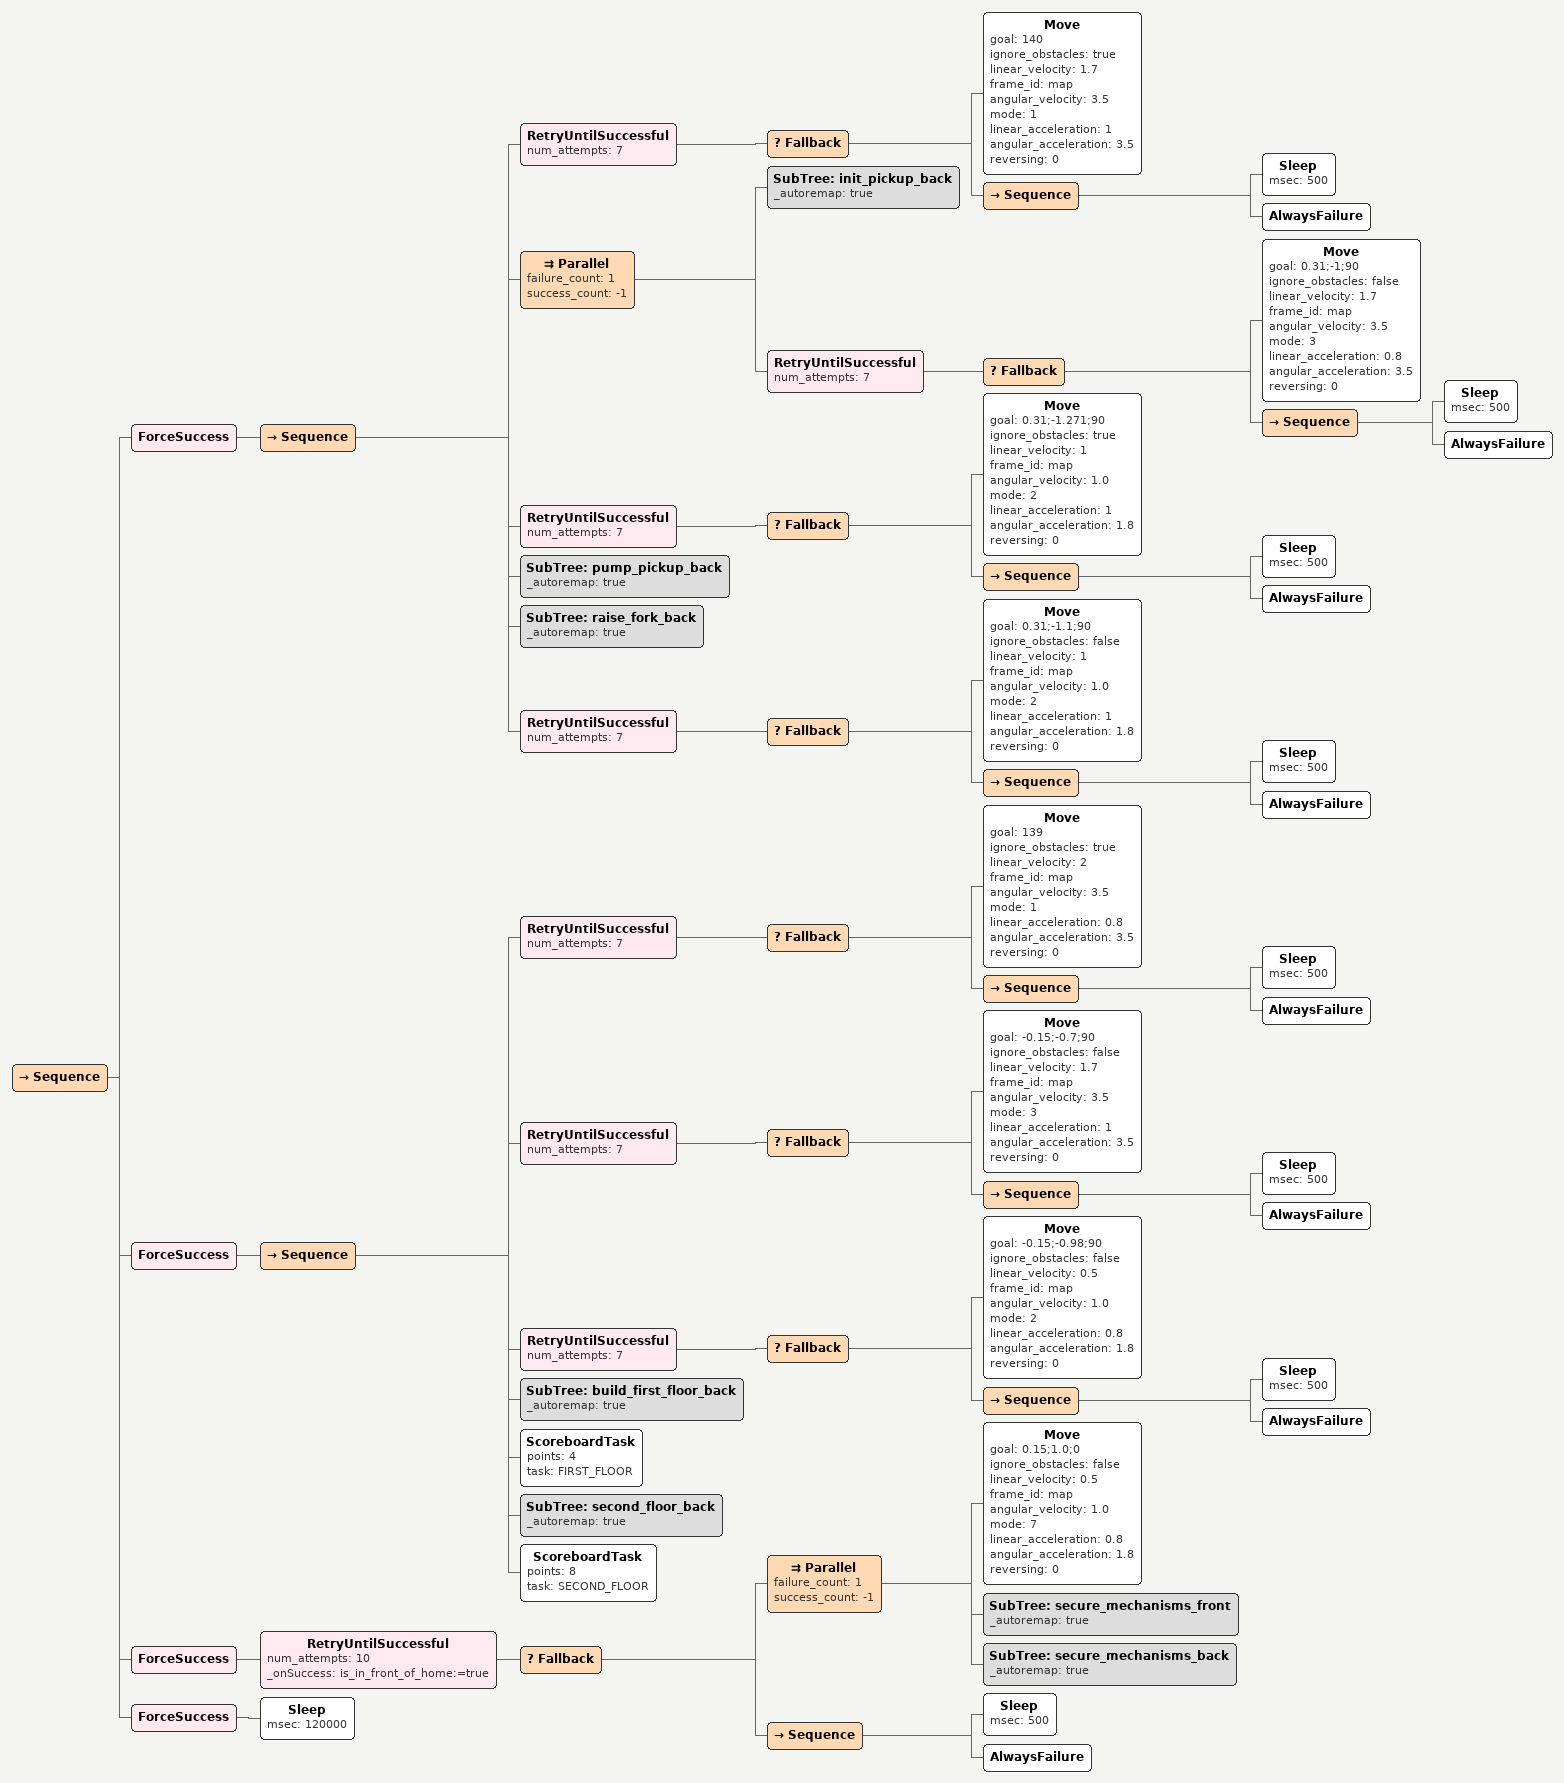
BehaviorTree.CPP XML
<Sequence>
  <ForceSuccess>
    <Sequence>
      <RetryUntilSuccessful num_attempts="7">
        <Fallback>
          <Move goal="140" ignore_obstacles="true" linear_velocity="1.7" frame_id="map" angular_velocity="3.5" mode="1" linear_acceleration="1" angular_acceleration="3.5" reversing="0"/>
          <Sequence>
            <Sleep msec="500"/>
            <AlwaysFailure/>
          </Sequence>
        </Fallback>
      </RetryUntilSuccessful>
      <Parallel failure_count="1" success_count="-1">
        <SubTree ID="init_pickup_back" _autoremap="true"/>
        <RetryUntilSuccessful num_attempts="7">
          <Fallback>
            <Move goal="0.31;-1;90" ignore_obstacles="false" linear_velocity="1.7" frame_id="map" angular_velocity="3.5" mode="3" linear_acceleration="0.8" angular_acceleration="3.5" reversing="0"/>
            <Sequence>
              <Sleep msec="500"/>
              <AlwaysFailure/>
            </Sequence>
          </Fallback>
        </RetryUntilSuccessful>
      </Parallel>
      <RetryUntilSuccessful num_attempts="7">
        <Fallback>
          <Move goal="0.31;-1.271;90" ignore_obstacles="true" linear_velocity="1" frame_id="map" angular_velocity="1.0" mode="2" linear_acceleration="1" angular_acceleration="1.8" reversing="0"/>
          <Sequence>
            <Sleep msec="500"/>
            <AlwaysFailure/>
          </Sequence>
        </Fallback>
      </RetryUntilSuccessful>
      <SubTree ID="pump_pickup_back" _autoremap="true"/>
      <SubTree ID="raise_fork_back" _autoremap="true"/>
      <RetryUntilSuccessful num_attempts="7">
        <Fallback>
          <Move goal="0.31;-1.1;90" ignore_obstacles="false" linear_velocity="1" frame_id="map" angular_velocity="1.0" mode="2" linear_acceleration="1" angular_acceleration="1.8" reversing="0"/>
          <Sequence>
            <Sleep msec="500"/>
            <AlwaysFailure/>
          </Sequence>
        </Fallback>
      </RetryUntilSuccessful>
    </Sequence>
  </ForceSuccess>
  <ForceSuccess>
    <Sequence>
      <RetryUntilSuccessful num_attempts="7">
        <Fallback>
          <Move goal="139" ignore_obstacles="true" linear_velocity="2" frame_id="map" angular_velocity="3.5" mode="1" linear_acceleration="0.8" angular_acceleration="3.5" reversing="0"/>
          <Sequence>
            <Sleep msec="500"/>
            <AlwaysFailure/>
          </Sequence>
        </Fallback>
      </RetryUntilSuccessful>
      <RetryUntilSuccessful num_attempts="7">
        <Fallback>
          <Move goal="-0.15;-0.7;90" ignore_obstacles="false" linear_velocity="1.7" frame_id="map" angular_velocity="3.5" mode="3" linear_acceleration="1" angular_acceleration="3.5" reversing="0"/>
          <Sequence>
            <Sleep msec="500"/>
            <AlwaysFailure/>
          </Sequence>
        </Fallback>
      </RetryUntilSuccessful>
      <RetryUntilSuccessful num_attempts="7">
        <Fallback>
          <Move goal="-0.15;-0.98;90" ignore_obstacles="false" linear_velocity="0.5" frame_id="map" angular_velocity="1.0" mode="2" linear_acceleration="0.8" angular_acceleration="1.8" reversing="0"/>
          <Sequence>
            <Sleep msec="500"/>
            <AlwaysFailure/>
          </Sequence>
        </Fallback>
      </RetryUntilSuccessful>
      <SubTree ID="build_first_floor_back" _autoremap="true"/>
      <ScoreboardTask points="4" task="FIRST_FLOOR"/>
      <SubTree ID="second_floor_back" _autoremap="true"/>
      <ScoreboardTask points="8" task="SECOND_FLOOR"/>
    </Sequence>
  </ForceSuccess>
  <ForceSuccess>
    <RetryUntilSuccessful num_attempts="10" _onSuccess="is_in_front_of_home:=true">
      <Fallback>
        <Parallel failure_count="1" success_count="-1">
          <Move goal="0.15;1.0;0" ignore_obstacles="false" linear_velocity="0.5" frame_id="map" angular_velocity="1.0" mode="7" linear_acceleration="0.8" angular_acceleration="1.8" reversing="0"/>
          <SubTree ID="secure_mechanisms_front" _autoremap="true"/>
          <SubTree ID="secure_mechanisms_back" _autoremap="true"/>
        </Parallel>
        <Sequence>
          <Sleep msec="500"/>
          <AlwaysFailure/>
        </Sequence>
      </Fallback>
    </RetryUntilSuccessful>
  </ForceSuccess>
  <ForceSuccess>
    <Sleep msec="120000"/>
  </ForceSuccess>
</Sequence>
